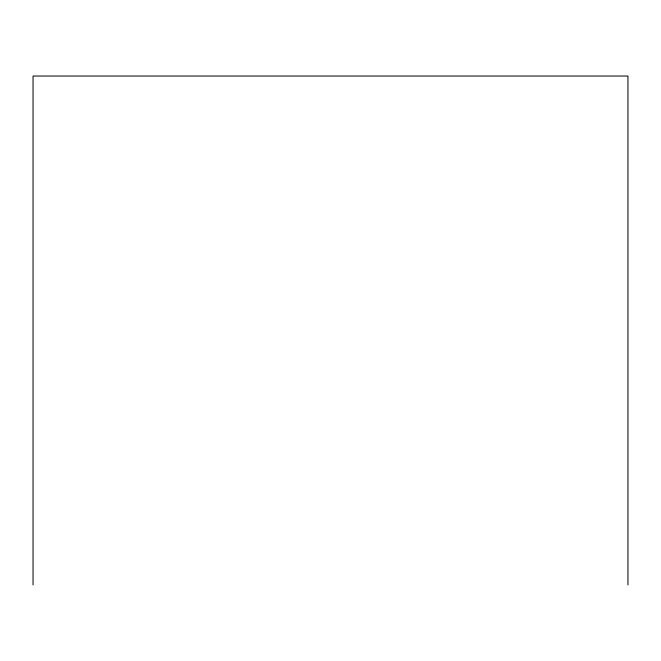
<?xml version="1.0" encoding="UTF-8"?>
<svg xmlns="http://www.w3.org/2000/svg" width="661" height="661" viewBox="0 0 661 661"><rect width="100%" height="100%" fill="white"/><g stroke="black" fill="none" stroke-linecap="round" stroke-linejoin="round"><path stroke-width="0.99" d="M627.95 584.96L627.95 76.04L33.05 76.04L33.05 584.96"/></g></svg>
